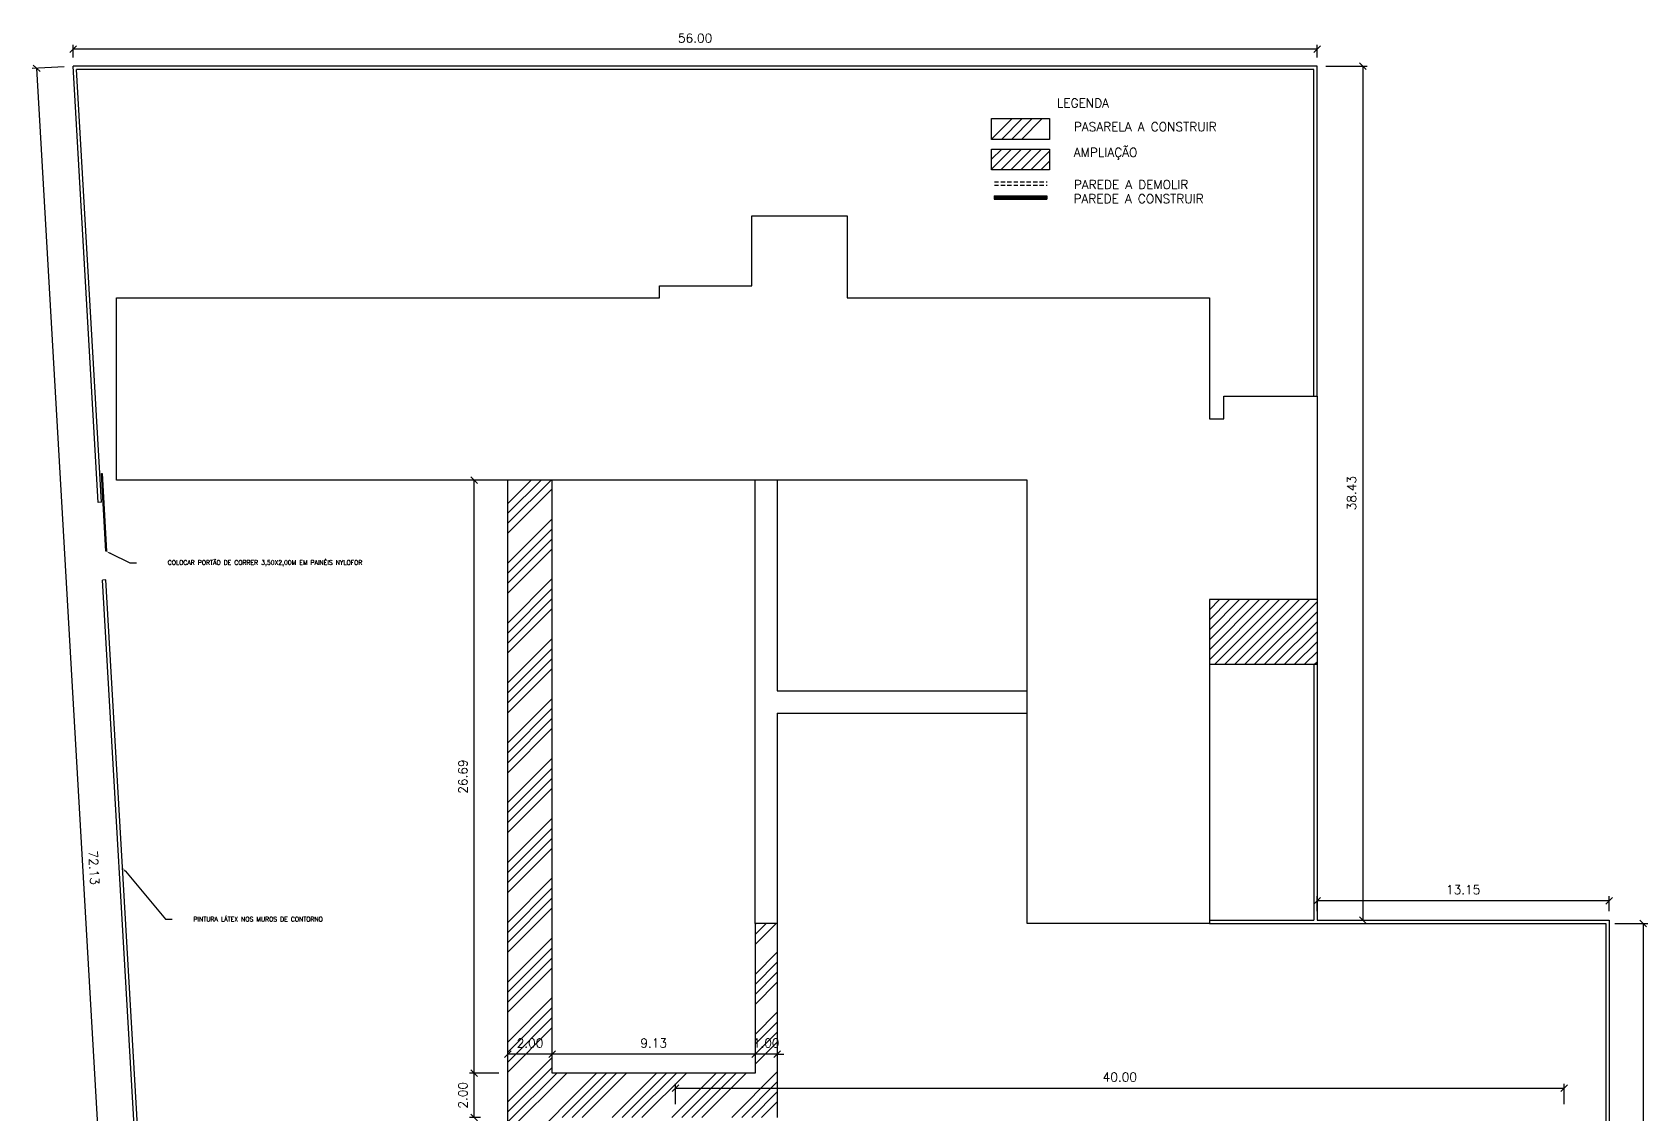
# Model space of a CAD drawing. Header units: millimetres. Extents: x -11 to 499, y 215 to 428.
# Drawn here: x 286.9 to 359.6, y 270.1 to 318.7 of the extents above; entities that cross this region are included whole.
import ezdxf
from ezdxf import colors
from ezdxf.entities.mleader import LeaderData, LeaderLine
from ezdxf.math import Vec2, Vec3

# ---------------------------------------------------------------- set-up
doc = ezdxf.new("R2010")
doc.units = ezdxf.units.MM
doc.linetypes.add('HIDDEN', pattern=[9.525, 6.35, -3.175])
for name, color, linetype in [('ARQ-ALVENARIA', 4, 'Continuous'), ('ARQ-COTAS', 30, 'Continuous'), ('ARQ-ESQ-02', 2, 'Continuous'), ('ARQ-PENA-03', 3, 'Continuous'), ('ARQ-PISO', 8, 'Continuous'), ('ARQ-PROJ-01', 1, 'HIDDEN'), ('ARQ-TEXTO2', 2, 'Continuous')]:
    doc.layers.add(name, color=color, linetype=linetype)
doc.styles.add('ROMANS', font='romans.shx')
doc.styles.add('Romans_Anot', font='romans.shx')
doc.dimstyles.new('Escala 1-200', dxfattribs={"dimscale": 2, "dimtxt": 0.2, "dimasz": 0.15, "dimexe": 0.1, "dimexo": 0.2, "dimgap": 0.15, "dimtad": 1, "dimzin": 4, "dimdsep": 46, "dimtxsty": 'Romans_Anot', "dimblk": 'OBLIQUE', "dimcen": 0.25, "dimclrd": 256, "dimclre": 256, "dimclrt": 2, "dimadec": 0, "dimazin": 0, "dimtfac": 1, "dimtix": 1, "dimtmove": 2, "dimatfit": 3, "dimfxl": 1, "dimlwd": -1, "dimlwe": -1, "dimarcsym": 0})

# ---------------------------------------------------------------- blocks, each defined once
blk = doc.blocks.new('_Oblique')
at = {"color": 0, "linetype": 'ByBlock', "lineweight": -2}
blk.add_line((-0.5, -0.5), (0.5, 0.5), dxfattribs=at)
blk = doc.blocks.new('*D99')
at = {"layer": 'ARQ-COTAS', "transparency": 16777216}
for p, q in [((315.876, 270.505), (315.876, 271.432)), ((315.876, 271.232), (355.871, 271.232)), ((355.871, 270.505), (355.871, 271.432))]:
    blk.add_line(p, q, dxfattribs=at)
at = {"layer": 'Defpoints', "color": 0, "transparency": 16777216}
for p in [(355.871, 271.232), (315.876, 270.105), (355.871, 270.105)]:
    blk.add_point(p, dxfattribs=at)
at = {"layer": 'ARQ-COTAS', "transparency": 16777216, "xscale": 0.3, "yscale": 0.3, "zscale": 0.3, "rotation": 180}
blk.add_blockref('_Oblique', (315.876, 271.232), dxfattribs=at)
at = {"layer": 'ARQ-COTAS', "transparency": 16777216, "xscale": 0.3, "yscale": 0.3, "zscale": 0.3}
blk.add_blockref('_Oblique', (355.871, 271.232), dxfattribs=at)
at = {"layer": 'ARQ-COTAS', "color": 2, "transparency": 16777216, "insert": (335.874, 271.732), "char_height": 0.4, "attachment_point": 5, "style": 'Romans_Anot'}
blk.add_mtext('40.00', dxfattribs=at)
blk = doc.blocks.new('*D108')
at = {"layer": 'ARQ-COTAS', "transparency": 16777216}
for p, q in [((319.454, 272.762), (319.154, 272.762)), ((319.454, 273.05), (319.454, 272.962)), ((320.454, 272.762), (319.454, 272.762)), ((320.454, 273.05), (320.454, 272.962)), ((320.454, 272.762), (320.754, 272.762))]:
    blk.add_line(p, q, dxfattribs=at)
at = {"layer": 'Defpoints', "color": 0, "transparency": 16777216}
for p in [(319.454, 272.762), (319.454, 272.65), (320.454, 272.65)]:
    blk.add_point(p, dxfattribs=at)
at = {"layer": 'ARQ-COTAS', "transparency": 16777216, "xscale": 0.3, "yscale": 0.3, "zscale": 0.3}
blk.add_blockref('_Oblique', (319.454, 272.762), dxfattribs=at)
at = {"layer": 'ARQ-COTAS', "transparency": 16777216, "xscale": 0.3, "yscale": 0.3, "zscale": 0.3, "rotation": 180}
blk.add_blockref('_Oblique', (320.454, 272.762), dxfattribs=at)
at = {"layer": 'ARQ-COTAS', "color": 2, "transparency": 16777216, "insert": (319.954, 273.262), "char_height": 0.4, "attachment_point": 5, "style": 'Romans_Anot'}
blk.add_mtext('1.00', dxfattribs=at)
blk = doc.blocks.new('*D109')
at = {"layer": 'ARQ-COTAS', "transparency": 16777216}
for p, q in [((310.328, 272.67), (310.328, 272.962)), ((319.454, 272.762), (310.328, 272.762)), ((319.454, 273.05), (319.454, 272.962))]:
    blk.add_line(p, q, dxfattribs=at)
at = {"layer": 'Defpoints', "color": 0, "transparency": 16777216}
for p in [(310.328, 272.762), (310.328, 272.27), (319.454, 272.65)]:
    blk.add_point(p, dxfattribs=at)
at = {"layer": 'ARQ-COTAS', "transparency": 16777216, "xscale": 0.3, "yscale": 0.3, "zscale": 0.3, "rotation": 180}
blk.add_blockref('_Oblique', (310.328, 272.762), dxfattribs=at)
at = {"layer": 'ARQ-COTAS', "transparency": 16777216, "xscale": 0.3, "yscale": 0.3, "zscale": 0.3}
blk.add_blockref('_Oblique', (319.454, 272.762), dxfattribs=at)
at = {"layer": 'ARQ-COTAS', "color": 2, "transparency": 16777216, "insert": (314.891, 273.262), "char_height": 0.4, "attachment_point": 5, "style": 'Romans_Anot'}
blk.add_mtext('9.13', dxfattribs=at)
blk = doc.blocks.new('*D110')
at = {"layer": 'ARQ-COTAS', "transparency": 16777216}
for p, q in [((308.328, 272.312), (308.328, 272.962)), ((310.328, 272.762), (308.328, 272.762)), ((310.328, 272.67), (310.328, 272.962))]:
    blk.add_line(p, q, dxfattribs=at)
at = {"layer": 'Defpoints', "color": 0, "transparency": 16777216}
for p in [(308.328, 272.762), (310.328, 272.27), (308.328, 271.912)]:
    blk.add_point(p, dxfattribs=at)
at = {"layer": 'ARQ-COTAS', "transparency": 16777216, "xscale": 0.3, "yscale": 0.3, "zscale": 0.3, "rotation": 180}
blk.add_blockref('_Oblique', (308.328, 272.762), dxfattribs=at)
at = {"layer": 'ARQ-COTAS', "transparency": 16777216, "xscale": 0.3, "yscale": 0.3, "zscale": 0.3}
blk.add_blockref('_Oblique', (310.328, 272.762), dxfattribs=at)
at = {"layer": 'ARQ-COTAS', "color": 2, "transparency": 16777216, "insert": (309.328, 273.262), "char_height": 0.4, "attachment_point": 5, "style": 'Romans_Anot'}
blk.add_mtext('2.00', dxfattribs=at)
blk = doc.blocks.new('*D112')
at = {"layer": 'ARQ-COTAS', "transparency": 16777216}
for p, q in [((307.928, 271.912), (306.604, 271.912)), ((306.804, 269.912), (306.804, 271.912)), ((307.103, 269.912), (306.604, 269.912))]:
    blk.add_line(p, q, dxfattribs=at)
at = {"layer": 'Defpoints', "color": 0, "transparency": 16777216}
for p in [(306.804, 271.912), (308.328, 271.912), (307.503, 269.912)]:
    blk.add_point(p, dxfattribs=at)
at = {"layer": 'ARQ-COTAS', "transparency": 16777216, "xscale": 0.3, "yscale": 0.3, "zscale": 0.3}
for p, rotation in [((306.804, 271.912), 90), ((306.804, 269.912), 270)]:
    blk.add_blockref('_Oblique', p, dxfattribs=dict(at, rotation=rotation))
at = {"layer": 'ARQ-COTAS', "color": 2, "transparency": 16777216, "insert": (306.304, 270.912), "char_height": 0.4, "attachment_point": 5, "rotation": 90, "style": 'Romans_Anot'}
blk.add_mtext('2.00', dxfattribs=at)
blk = doc.blocks.new('*D114')
at = {"layer": 'ARQ-COTAS', "transparency": 16777216}
for p, q in [((288.754, 317.622), (288.754, 318.187)), ((344.754, 317.987), (288.754, 317.987)), ((344.754, 317.622), (344.754, 318.187))]:
    blk.add_line(p, q, dxfattribs=at)
at = {"layer": 'Defpoints', "color": 0, "transparency": 16777216}
for p in [(288.754, 317.987), (288.754, 317.222), (344.754, 317.222)]:
    blk.add_point(p, dxfattribs=at)
at = {"layer": 'ARQ-COTAS', "transparency": 16777216, "xscale": 0.3, "yscale": 0.3, "zscale": 0.3, "rotation": 180}
blk.add_blockref('_Oblique', (288.754, 317.987), dxfattribs=at)
at = {"layer": 'ARQ-COTAS', "transparency": 16777216, "xscale": 0.3, "yscale": 0.3, "zscale": 0.3}
blk.add_blockref('_Oblique', (344.754, 317.987), dxfattribs=at)
at = {"layer": 'ARQ-COTAS', "color": 2, "transparency": 16777216, "insert": (316.754, 318.487), "char_height": 0.4, "attachment_point": 5, "style": 'Romans_Anot'}
blk.add_mtext('56.00', dxfattribs=at)
blk = doc.blocks.new('*D115')
at = {"layer": 'ARQ-COTAS', "transparency": 16777216}
for p, q in [((345.154, 317.222), (347.007, 317.222)), ((346.807, 317.222), (346.807, 278.797)), ((345.154, 278.797), (347.007, 278.797))]:
    blk.add_line(p, q, dxfattribs=at)
at = {"layer": 'Defpoints', "color": 0, "transparency": 16777216}
for p in [(344.754, 317.222), (344.754, 278.797), (346.807, 278.797)]:
    blk.add_point(p, dxfattribs=at)
at = {"layer": 'ARQ-COTAS', "transparency": 16777216, "xscale": 0.3, "yscale": 0.3, "zscale": 0.3}
for p, rotation in [((346.807, 317.222), 90), ((346.807, 278.797), 270)]:
    blk.add_blockref('_Oblique', p, dxfattribs=dict(at, rotation=rotation))
at = {"layer": 'ARQ-COTAS', "color": 2, "transparency": 16777216, "insert": (346.307, 298.01), "char_height": 0.4, "attachment_point": 5, "rotation": 90, "style": 'Romans_Anot'}
blk.add_mtext('38.43', dxfattribs=at)
blk = doc.blocks.new('*D116')
at = {"layer": 'ARQ-COTAS', "transparency": 16777216}
for p, q in [((358.154, 278.647), (359.636, 278.647)), ((359.436, 278.647), (359.436, 245.222)), ((358.304, 245.222), (359.636, 245.222))]:
    blk.add_line(p, q, dxfattribs=at)
at = {"layer": 'Defpoints', "color": 0, "transparency": 16777216}
for p in [(357.754, 278.647), (357.904, 245.222), (359.436, 245.222)]:
    blk.add_point(p, dxfattribs=at)
at = {"layer": 'ARQ-COTAS', "transparency": 16777216, "xscale": 0.3, "yscale": 0.3, "zscale": 0.3}
for p, rotation in [((359.436, 278.647), 90), ((359.436, 245.222), 270)]:
    blk.add_blockref('_Oblique', p, dxfattribs=dict(at, rotation=rotation))
at = {"layer": 'ARQ-COTAS', "color": 2, "transparency": 16777216, "insert": (358.936, 261.935), "char_height": 0.4, "attachment_point": 5, "rotation": 90, "style": 'Romans_Anot'}
blk.add_mtext('33.43', dxfattribs=at)
blk = doc.blocks.new('*D120')
at = {"layer": 'ARQ-COTAS', "transparency": 16777216}
for p, q in [((288.355, 317.199), (286.922, 317.117)), ((291.272, 245.12), (287.121, 317.128)), ((292.505, 245.191), (291.072, 245.108))]:
    blk.add_line(p, q, dxfattribs=at)
at = {"layer": 'Defpoints', "color": 0, "transparency": 16777216}
for p in [(287.121, 317.128), (288.754, 317.222), (292.904, 245.214)]:
    blk.add_point(p, dxfattribs=at)
at = {"layer": 'ARQ-COTAS', "transparency": 16777216, "xscale": 0.3, "yscale": 0.3, "zscale": 0.3}
for p, rotation in [((287.121, 317.128), 93.29881514644372), ((291.272, 245.12), 273.2988151464437)]:
    blk.add_blockref('_Oblique', p, dxfattribs=dict(at, rotation=rotation))
at = {"layer": 'ARQ-COTAS', "color": 2, "transparency": 16777216, "insert": (289.696, 281.153), "char_height": 0.4, "attachment_point": 5, "rotation": 273.29882, "style": 'Romans_Anot'}
blk.add_mtext('72.13', dxfattribs=at)
blk = doc.blocks.new('*D121')
at = {"layer": 'ARQ-COTAS', "transparency": 16777216}
for p, q in [((344.754, 279.197), (344.754, 279.866)), ((357.904, 279.666), (344.754, 279.666)), ((357.904, 279.197), (357.904, 279.866))]:
    blk.add_line(p, q, dxfattribs=at)
at = {"layer": 'Defpoints', "color": 0, "transparency": 16777216}
for p in [(344.754, 279.666), (344.754, 278.797), (357.904, 278.797)]:
    blk.add_point(p, dxfattribs=at)
at = {"layer": 'ARQ-COTAS', "transparency": 16777216, "xscale": 0.3, "yscale": 0.3, "zscale": 0.3, "rotation": 180}
blk.add_blockref('_Oblique', (344.754, 279.666), dxfattribs=at)
at = {"layer": 'ARQ-COTAS', "transparency": 16777216, "xscale": 0.3, "yscale": 0.3, "zscale": 0.3}
blk.add_blockref('_Oblique', (357.904, 279.666), dxfattribs=at)
at = {"layer": 'ARQ-COTAS', "color": 2, "transparency": 16777216, "insert": (351.329, 280.166), "char_height": 0.4, "attachment_point": 5, "style": 'Romans_Anot'}
blk.add_mtext('13.15', dxfattribs=at)
blk = doc.blocks.new('*D250')
at = {"layer": 'ARQ-COTAS', "ltscale": 0.03, "transparency": 16777216}
for p, q in [((307.928, 298.597), (306.604, 298.597)), ((306.804, 271.912), (306.804, 298.597)), ((307.928, 271.912), (306.604, 271.912))]:
    blk.add_line(p, q, dxfattribs=at)
at = {"layer": 'Defpoints', "color": 0, "ltscale": 0.03, "transparency": 16777216}
for p in [(306.804, 298.597), (308.328, 298.597), (308.328, 271.912)]:
    blk.add_point(p, dxfattribs=at)
at = {"layer": 'ARQ-COTAS', "ltscale": 0.03, "transparency": 16777216, "xscale": 0.3, "yscale": 0.3, "zscale": 0.3}
for p, rotation in [((306.804, 298.597), 90), ((306.804, 271.912), 270)]:
    blk.add_blockref('_Oblique', p, dxfattribs=dict(at, rotation=rotation))
at = {"layer": 'ARQ-COTAS', "color": 2, "ltscale": 0.03, "transparency": 16777216, "insert": (306.304, 285.255), "char_height": 0.4, "attachment_point": 5, "rotation": 90, "style": 'Romans_Anot'}
blk.add_mtext('26.69', dxfattribs=at)

msp = doc.modelspace()

# ---------------------------------------------------------------- hatches: boundary and pattern name
at = {"layer": 'ARQ-PISO', "ltscale": 0.03, "transparency": 33554687}
h = msp.add_hatch(dxfattribs=at)
h.set_pattern_fill('ANSI34', color=256, scale=0.1, double=1)
h.paths.add_polyline_path([(332.704, 313.931), (332.704, 314.87), (330.104, 314.87), (330.104, 313.931)])
h = msp.add_hatch(dxfattribs=at)
h.set_pattern_fill('ANSI31', color=256, scale=0.1, double=1)
h.paths.add_polyline_path([(332.704, 312.555), (332.704, 313.494), (330.104, 313.494), (330.104, 312.555)])
h = msp.add_hatch(dxfattribs=at)
h.set_pattern_fill('ANSI31', color=256, scale=0.01, angle=90, double=1)
h.set_pattern_definition([(135, (115.991587, 0), (-0.0224506403, -0.0224506403), [])])
h.paths.add_polyline_path([(332.59, 311.385), (330.213, 311.385), (330.213, 311.235), (332.59, 311.235)])
h = msp.add_hatch(dxfattribs=at)
h.set_pattern_fill('ANSI34', color=256, scale=0.1, double=1)
h.paths.add_polyline_path([(310.328, 298.597), (308.328, 298.597), (308.328, 271.912), (310.328, 271.912)])
h.paths.add_polyline_path([(308.328, 254.272), (304.942, 254.272), (304.942, 252.272), (308.328, 252.272)])
h.paths.add_polyline_path([(310.328, 269.912), (320.454, 269.912), (320.454, 278.647), (319.454, 278.647), (319.454, 271.912), (308.328, 271.912), (308.328, 250.022), (307.728, 249.422), (307.728, 249.322, -1), (307.928, 249.322, -1), (307.728, 249.322), (307.728, 248.435, -0.434372), (309.328, 247, -0.408309), (310.798, 248.44), (310.928, 248.44), (310.928, 249.322, -1), (310.728, 249.322, -0.668179), (310.899, 249.393), (310.328, 250.022)])
h.paths.add_polyline_path([(310.828, 246.545), (310.828, 246.94), (310.798, 246.94), (310.798, 248.44, 0.408309), (309.328, 247, -0.010101), (309.328, 246.94, -0.010101), (309.328, 247, 0.408309), (307.858, 248.44), (307.858, 246.94), (307.828, 246.545), (306.394, 245.222), (312.262, 245.222)])
h.paths.add_polyline_path([(308.619, 272.962), (310.038, 272.962), (310.038, 273.562), (308.619, 273.562)], flags=24)
h = msp.add_hatch(dxfattribs=at)
h.set_pattern_fill('ANSI31', color=256, scale=0.1, double=1)
h.paths.add_polyline_path([(304.942, 258.322), (296.642, 258.322), (296.642, 250.022), (304.942, 250.022)])
h.paths.add_polyline_path([(344.754, 290.307), (344.754, 293.222), (339.904, 293.222), (339.904, 290.307)])

# ---------------------------------------------------------------- linework, layer by layer
at = {"layer": 'ARQ-ALVENARIA'}
for p, q in [((330.213, 311.385), (332.59, 311.385)), ((330.213, 311.385), (330.213, 311.235)), ((330.213, 311.235), (332.59, 311.235)), ((332.59, 311.385), (332.59, 311.235))]:
    msp.add_line(p, q, dxfattribs=at)
at = {"layer": 'ARQ-ESQ-02', "ltscale": 0.03}
msp.add_lwpolyline([(290.231, 295.394), (290.029, 298.888), (290.059, 298.889), (290.261, 295.395)], close=True, dxfattribs=at)
at = {"layer": 'ARQ-PENA-03', "ltscale": 0.03}
for p, q in [((344.754, 317.222), (288.754, 317.222)), ((289.886, 297.589), (288.754, 317.222)), ((344.604, 317.072), (288.913, 317.072)), ((290.035, 297.597), (288.913, 317.072)), ((344.604, 302.372), (344.604, 317.072)), ((344.754, 302.372), (344.754, 317.222)), ((290.035, 297.597), (289.886, 297.589)), ((290.237, 294.103), (290.087, 294.095)), ((292.904, 245.222), (290.087, 294.095)), ((293.054, 245.222), (290.237, 294.103)), ((344.754, 293.222), (344.754, 290.307)), ((339.904, 290.307), (344.754, 290.307)), ((344.604, 290.307), (344.604, 278.797)), ((339.904, 278.797), (344.604, 278.797)), ((339.904, 278.647), (357.754, 278.647)), ((344.754, 278.797), (357.904, 278.797)), ((357.754, 278.647), (357.754, 245.372)), ((357.904, 278.797), (357.904, 245.222))]:
    msp.add_line(p, q, dxfattribs=at)
at = {"layer": 'ARQ-PENA-03'}
msp.add_line((344.754, 290.307), (344.754, 278.797), dxfattribs=at)
at = {"layer": 'ARQ-PENA-03', "ltscale": 0.03}
msp.add_lwpolyline([(290.704, 306.797), (315.154, 306.797), (315.154, 307.347), (319.304, 307.347), (319.304, 310.497), (323.604, 310.497), (323.604, 306.797), (339.904, 306.797), (339.904, 301.347), (340.554, 301.347), (340.554, 302.372), (344.754, 302.372), (344.754, 293.222), (339.904, 293.222), (339.904, 278.647), (331.704, 278.647), (331.704, 298.597), (290.704, 298.597), (290.704, 306.797)], dxfattribs=at)
at = {"layer": 'ARQ-PISO'}
for p, q in [((308.328, 271.912), (308.328, 298.597)), ((310.328, 271.912), (310.328, 298.597)), ((319.454, 278.647), (319.454, 298.597)), ((320.454, 298.597), (320.454, 289.107)), ((320.454, 289.107), (331.704, 289.107)), ((320.454, 288.107), (320.454, 269.912)), ((320.454, 288.107), (331.704, 288.107)), ((319.454, 278.647), (319.454, 271.912)), ((320.454, 278.647), (319.454, 278.647)), ((308.328, 250.022), (308.328, 271.912)), ((319.454, 271.912), (310.328, 271.912))]:
    msp.add_line(p, q, dxfattribs=at)
at = {"layer": 'ARQ-PISO', "ltscale": 0.03}
for points in [[(330.104, 314.87), (332.704, 314.87), (332.704, 313.931), (330.104, 313.931)], [(330.104, 313.494), (332.704, 313.494), (332.704, 312.555), (330.104, 312.555)]]:
    msp.add_lwpolyline(points, close=True, dxfattribs=at)
at = {"layer": 'ARQ-PROJ-01', "ltscale": 0.03}
for p, q in [((330.228, 312.023), (332.605, 312.023)), ((330.228, 311.873), (332.605, 311.873))]:
    msp.add_line(p, q, dxfattribs=at)

# ---------------------------------------------------------------- texts
at = {"layer": 'ARQ-TEXTO2', "char_height": 0.4, "attachment_point": 1, "style": 'ROMANS'}
for s, insert in [('LEGENDA', (333.039, 315.767)), ('PASARELA A CONSTRUIR', (333.804, 314.7)), ('AMPLIAÇÃO', (333.804, 313.544)), ('PAREDE A DEMOLIR', (333.804, 312.098)), ('PAREDE A CONSTRUIR', (333.789, 311.46))]:
    msp.add_mtext(s, dxfattribs=dict(at, insert=insert))

# ---------------------------------------------------------------- dimensions: what is measured, and where the dimension line sits
at = {"layer": 'ARQ-COTAS'}
for base, p1, p2, picture, middle in [((288.754, 317.987), (344.754, 317.222), (288.754, 317.222), '*D114', (316.754, 318.487)), ((344.754, 279.666), (357.904, 278.797), (344.754, 278.797), '*D121', (351.329, 280.166)), ((308.328, 272.762), (310.328, 272.27), (308.328, 271.912), '*D110', (309.328, 273.262)), ((310.328, 272.762), (319.454, 272.65), (310.328, 272.27), '*D109', (314.891, 273.262)), ((319.454, 272.762), (320.454, 272.65), (319.454, 272.65), '*D108', (319.954, 273.262)), ((355.8714, 271.2317), (315.8762, 270.1053), (355.8714, 270.1053), '*D99', (335.8738, 271.7317))]:
    dim = msp.add_linear_dim(base=base, p1=p1, p2=p2, dimstyle='Escala 1-200', dxfattribs=at)
    dim.commit()
    dim.dimension.update_dxf_attribs({"geometry": picture, "text_midpoint": middle})
dim = msp.add_aligned_dim(p1=(292.904, 245.214), p2=(288.754, 317.222), distance=1.635, dimstyle='Escala 1-200', dxfattribs=at)
dim.commit()
dim.dimension.update_dxf_attribs({"geometry": '*D120', "text_midpoint": (289.696, 281.153)})
for base, p1, p2, picture, middle in [((346.807205169, 278.797478811), (344.753907541, 317.222478811), (344.753907541, 278.797478811), '*D115', (346.307205169, 298.009978811)), ((359.435557013, 245.222478811), (357.753907541, 278.647478811), (357.903907541, 245.222478811), '*D116', (358.935557013, 261.934978811)), ((306.804, 271.912), (307.503, 269.912), (308.328, 271.912), '*D112', (306.304, 270.912))]:
    dim = msp.add_linear_dim(base=base, p1=p1, p2=p2, angle=90, dimstyle='Escala 1-200', dxfattribs=at)
    dim.commit()
    dim.dimension.update_dxf_attribs({"geometry": picture, "text_midpoint": middle})
at = {"layer": 'ARQ-COTAS', "ltscale": 0.03}
dim = msp.add_linear_dim(base=(306.8037, 298.5975), p1=(308.3282, 271.9122), p2=(308.3282, 298.5975), angle=90, dimstyle='Escala 1-200', dxfattribs=at)
dim.commit()
dim.dimension.update_dxf_attribs({"geometry": '*D250', "text_midpoint": (306.3037, 285.2548)})

# ---------------------------------------------------------------- leaders
at = {"layer": 'ARQ-TEXTO2', "ltscale": 0.03}
ml = msp.add_multileader_mtext('Standard', dxfattribs=at)
ml.set_content('COLOCAR PORTÃO DE CORRER 3,50X2,00M EM PAINÉIS NYLOFOR', color=2, style='Romans_Anot')
ml.set_leader_properties(color=256, linetype='ByLayer', lineweight=-1)
ml.build(insert=Vec2(0, 0))
ml.multileader.update_dxf_attribs({"text_top_attachment_type": 10, "text_bottom_attachment_type": 10, "dogleg_length": 0.3, "arrow_head_size": 0.2})
ctx = ml.context
ctx.base_point, ctx.char_height, ctx.arrow_head_size, ctx.landing_gap_size, ctx.plane_origin = Vec3(291.618, 294.869), 0.2, 0.2, 0.15, Vec3(290.246, 295.394)
ctx.text_align_type = 2
notes = []
notes.append((ctx, [(0, (1, 1, 0), (291.318, 294.869), (1, 0), 0.3, [(0, [(290.246, 295.394)], 0, [])])]))
ctx.mtext.insert, ctx.mtext.alignment, ctx.mtext.flow_direction = Vec3(301.777, 294.988), 3, 5
ml = msp.add_multileader_mtext('Standard', dxfattribs=at)
ml.set_content('PINTURA LÁTEX NOS MUROS DE CONTORNO', color=2, style='Romans_Anot')
ml.set_leader_properties(color=256, linetype='ByLayer', lineweight=-1)
ml.build(insert=Vec2(0, 0))
ml.multileader.update_dxf_attribs({"text_top_attachment_type": 10, "text_bottom_attachment_type": 10, "dogleg_length": 0.3, "arrow_head_size": 0.2})
ctx = ml.context
ctx.base_point, ctx.char_height, ctx.arrow_head_size, ctx.landing_gap_size, ctx.plane_origin = Vec3(293.21, 278.836), 0.2, 0.2, 0.15, Vec3(290.983, 281.147)
ctx.text_align_type = 2
notes.append((ctx, [(0, (1, 1, 0), (292.91, 278.836), (1, 0), 0.3, [(0, [(290.983, 281.147)], 0, [])])]))
ctx.mtext.insert, ctx.mtext.alignment, ctx.mtext.flow_direction = Vec3(299.998, 278.936), 3, 5
for ctx, leaders in notes:
    for number, flags, end, landing, length, lines in leaders:
        leader = LeaderData()
        leader.index, (leader.has_last_leader_line, leader.has_dogleg_vector, leader.attachment_direction) = number, flags
        leader.last_leader_point, leader.dogleg_vector, leader.dogleg_length = Vec3(end), Vec3(landing), length
        for number, points, colour, breaks in lines:
            line = LeaderLine()
            line.index, line.vertices, line.color, line.breaks = number, Vec3.list(points), colors.encode_raw_color(colour), breaks
            leader.lines.append(line)
        ctx.leaders.append(leader)

doc.saveas('drawing.dxf')
